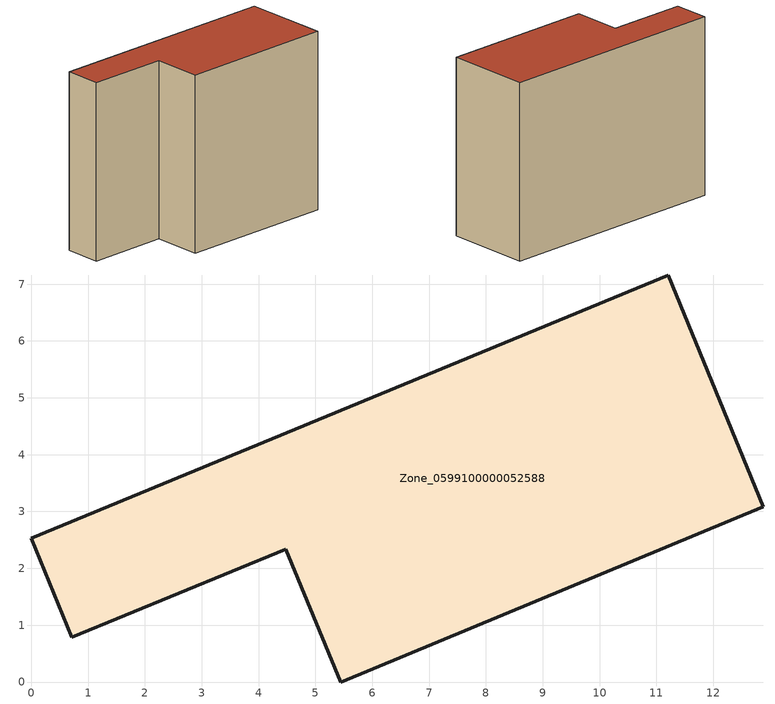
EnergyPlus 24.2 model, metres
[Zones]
Zone_0599100000052588
 floor ground (C_G): 4.48,2.34 0.71,0.79 0,2.53 11.21,7.16 12.88,3.08 5.45,0 z0
 wall outside (C_F): 11.21,7.16 0,2.53 0.71,0.79 4.48,2.34 5.45,0 12.88,3.08 11.21,7.16 z0:9.17
 roof outside (C_R): 5.45,0 12.88,3.08 11.21,7.16 0,2.53 0.71,0.79 4.48,2.34 z9.17
[BUILDING]
Pand.0599100000052588: North Axis=0; Terrain=City; Loads Convergence Tolerance Value=0.04; Temperature Convergence Tolerance Value=0.4; Solar Distribution=FullExterior; Maximum Number of Warmup Days=25; Minimum Number of Warmup Days=1
[Site:Location]
Rotterdam.The.Hague.AP_ZH_NLD Design_Conditions: Latitude=51.96; Longitude=4.45; Time Zone=1; Elevation=-4.5
[SITE:GROUNDTEMPERATURE:BUILDINGSURFACE]
18, 18, 18, 18, 18, 18, 18, 18, 18, 18, 18, 18
[MATERIAL] Thermal Absorptance=0.9; Solar Absorptance=0.7; Visible Absorptance=0.7
Name | Roughness | Thickness | Conductivity | Density | Specific Heat
G.TI.1946 | MediumSmooth | 0.15 | 1 | 540 | 1210
F.TI.1946 | Rough | 0.3 | 0.857143 | 1920 | 840
R.TI.1946 | MediumRough | 0.2 | 0.1 | 1500 | 1000
[CONSTRUCTION]
C_G: G.TI.1946
C_F: F.TI.1946
C_R: R.TI.1946
[ZONE]
Zone_0599100000052588: Type=1; Multiplier=1; Ceiling Height=Autocalculate; Volume=Autocalculate; Floor Area=autocalculate; Part of Total Floor Area=Yes
[ZONEINFILTRATION:DESIGNFLOWRATE]
Infil_Zone_0599100000052588: Zone or ZoneList or Space or SpaceList=Zone_0599100000052588; Schedule=AlwaysOn; Design Flow Rate Calculation Method=Flow/Area; Flow Rate per Floor Area=0.003; Constant Term Coefficient=1; Temperature Term Coefficient=0; Velocity Term Coefficient=0; Velocity Squared Term Coefficient=0
[HVACTEMPLATE:ZONE:IDEALLOADSAIRSYSTEM]
Zone_0599100000052588: Maximum Heating Supply Air Temperature=50; Minimum Cooling Supply Air Temperature=13; Maximum Heating Supply Air Humidity Ratio=0.0156; Minimum Cooling Supply Air Humidity Ratio=0.0077; Heating Limit=NoLimit; Cooling Limit=NoLimit; Dehumidification Control Type=ConstantSensibleHeatRatio; Cooling Sensible Heat Ratio=0.7; Dehumidification Setpoint=60; Humidification Control Type=None; Humidification Setpoint=30; Outdoor Air Method=None; Outdoor Air Flow Rate per Person=0.00944; Outdoor Air Flow Rate per Zone Floor Area=0; Outdoor Air Flow Rate per Zone=0; Demand Controlled Ventilation Type=None; Outdoor Air Economizer Type=NoEconomizer; Heat Recovery Type=None; Sensible Heat Recovery Effectiveness=0.7; Latent Heat Recovery Effectiveness=0.65
[ZONECONTROL:THERMOSTAT]
ThermostatControl_Zone_0599100000052588: Zone or ZoneList=Zone_0599100000052588; Control Type Schedule=DualSetpointControlType; Control 1=Thermostat_Zone_0599100000052588; Temperature Difference Between Cutout And Setpoint=0
[THERMOSTATSETPOINT:DUALSETPOINT]
Thermostat_Zone_0599100000052588: Heating Setpoint Temperature Schedule=HeatingSetpoint_Zone_0599100000052588; Cooling Setpoint Temperature Schedule=CoolingSetpoint_Zone_0599100000052588
[SCHEDULE:COMPACT]
HeatingSetpoint_Zone_0599100000052588: Through: 12/31, For: AllDays, Until: 24:00, 21
CoolingSetpoint_Zone_0599100000052588: Through: 12/31, For: AllDays, Until: 24:00, 24
DualSetpointControlType: Through: 12/31, For: AllDays, Until: 24:00, 4
AlwaysOn: Through: 12/31, For: AllDays, Until: 24:00, 1
